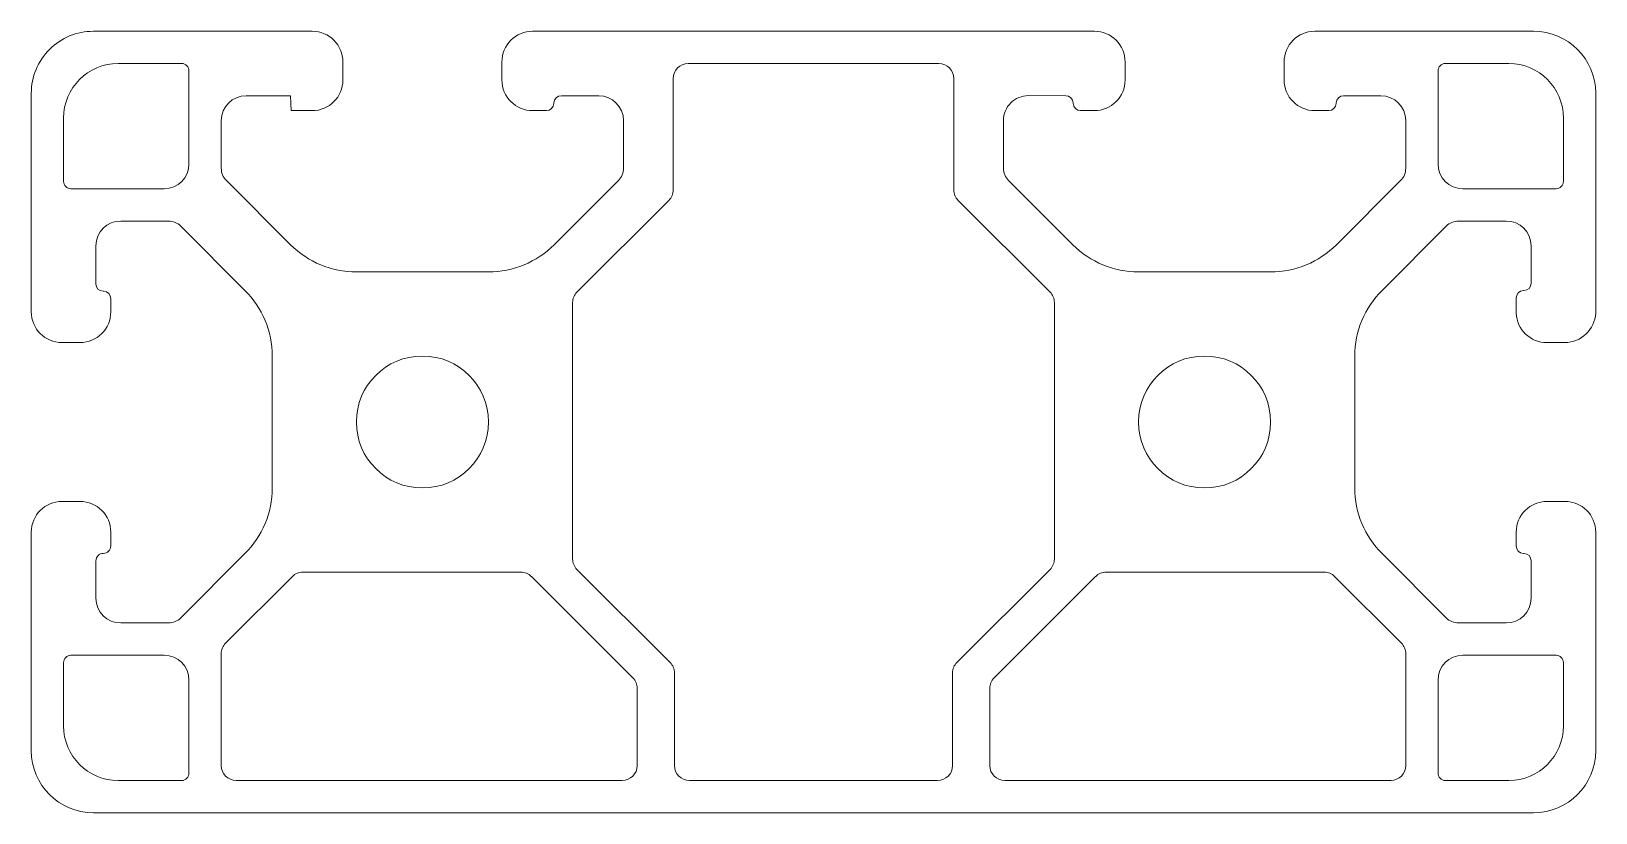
# Model space of a CAD drawing. Header units: millimetres. Extents: x -40 to 40, y -20 to 20.
import ezdxf

# ---------------------------------------------------------------- set-up
doc = ezdxf.new("R2010")
doc.units = ezdxf.units.MM

msp = doc.modelspace()

# ---------------------------------------------------------------- linework, layer by layer
at = {"color": 7, "linetype": 'Continuous', "lineweight": 15}
for p, q in [((-25.638, 20), (-36.825, 20)), ((14.362, 20), (-14.362, 20)), ((36.825, 20), (25.638, 20)), ((-24.063, 17.511), (-24.063, 18.425)), ((-15.937, 18.425), (-15.937, 17.511)), ((15.937, 17.511), (15.937, 18.425)), ((24.063, 18.425), (24.063, 17.511)), ((-32.316, 18.349), (-35.556, 18.349)), ((-31.937, 13.206), (-31.937, 17.969)), ((6.413, 18.349), (-6.413, 18.349)), ((31.937, 17.969), (31.937, 13.206)), ((35.556, 18.349), (32.316, 18.349)), ((-40, 16.825), (-39.999, 5.638)), ((-7.175, 17.587), (-7.175, 11.884)), ((7.175, 11.884), (7.175, 17.587)), ((40, 5.575), (40, 16.825)), ((-29.016, 16.698), (-26.738, 16.698)), ((-26.738, 16.698), (-26.711, 15.937)), ((-13.276, 16.303), (-13.275, 16.332)), ((-12.895, 16.698), (-10.984, 16.698)), ((10.987, 16.704), (12.896, 16.699)), ((13.275, 16.333), (13.276, 16.303)), ((26.724, 16.303), (26.725, 16.332)), ((27.105, 16.698), (29.016, 16.698)), ((-38.35, 15.555), (-38.35, 12.317)), ((-30.286, 12.988), (-30.286, 15.429)), ((-26.711, 15.937), (-25.638, 15.937)), ((-14.362, 15.937), (-13.655, 15.937)), ((-9.714, 15.429), (-9.714, 12.988)), ((9.714, 12.988), (9.714, 15.435)), ((13.655, 15.937), (14.362, 15.937)), ((25.638, 15.937), (26.345, 15.937)), ((30.286, 15.429), (30.286, 12.988)), ((38.35, 12.317), (38.35, 15.555)), ((-26.739, 9.074), (-30.025, 12.36)), ((-9.975, 12.36), (-13.261, 9.074)), ((13.261, 9.074), (9.975, 12.36)), ((30.025, 12.36), (26.739, 9.074)), ((-37.97, 11.937), (-33.206, 11.937)), ((-7.398, 11.345), (-12.094, 6.649)), ((12.094, 6.649), (7.398, 11.345)), ((33.206, 11.937), (37.97, 11.937)), ((-35.428, 10.286), (-32.988, 10.286)), ((-32.36, 10.025), (-29.074, 6.739)), ((29.074, 6.739), (32.36, 10.025)), ((32.988, 10.286), (35.429, 10.286)), ((-36.698, 7.07), (-36.698, 9.016)), ((36.698, 9.016), (36.698, 7.105)), ((-16.619, 7.683), (-23.381, 7.683)), ((23.381, 7.683), (16.619, 7.683)), ((-36.303, 6.689), (-36.331, 6.69)), ((36.332, 6.725), (36.303, 6.724)), ((-35.936, 5.638), (-35.936, 6.309)), ((-12.317, 6.11), (-12.317, -7.008)), ((12.317, -7.008), (12.317, 6.11)), ((35.937, 6.345), (35.937, 5.575)), ((-38.425, 4.063), (-37.51, 4.063)), ((37.502, 4.063), (38.416, 4.063)), ((-27.683, 3.381), (-27.683, -3.381)), ((27.683, -3.381), (27.683, 3.381)), ((-37.511, -4.063), (-38.425, -4.063)), ((38.425, -4.063), (37.511, -4.063)), ((-40, -5.638), (-40, -16.825)), ((-35.937, -6.345), (-35.937, -5.638)), ((35.937, -5.638), (35.937, -6.345)), ((40, -16.825), (40, -5.638)), ((-36.698, -9.016), (-36.698, -7.105)), ((-29.074, -6.739), (-32.36, -10.025)), ((32.36, -10.025), (29.074, -6.739)), ((36.303, -6.724), (36.332, -6.725)), ((36.698, -7.105), (36.698, -9.016)), ((-26.649, -7.906), (-30.063, -11.32)), ((-14.968, -7.683), (-26.11, -7.683)), ((-9.239, -13.096), (-14.429, -7.906)), ((-12.094, -7.547), (-7.334, -12.307)), ((7.334, -12.307), (12.094, -7.547)), ((14.429, -7.906), (9.239, -13.096)), ((26.11, -7.683), (14.968, -7.683)), ((30.063, -11.32), (26.649, -7.906)), ((-32.988, -10.286), (-35.429, -10.286)), ((35.429, -10.286), (32.988, -10.286)), ((-33.206, -11.937), (-37.97, -11.937)), ((-30.286, -11.858), (-30.286, -17.587)), ((30.286, -17.587), (30.286, -11.858)), ((37.97, -11.937), (33.206, -11.937)), ((-38.35, -12.317), (-38.35, -15.555)), ((38.35, -15.555), (38.35, -12.317)), ((-31.937, -17.969), (-31.937, -13.206)), ((-7.111, -12.845), (-7.111, -17.587)), ((7.111, -17.587), (7.111, -12.845)), ((31.937, -13.206), (31.937, -17.969)), ((-9.016, -17.587), (-9.016, -13.634)), ((9.016, -13.634), (9.016, -17.587)), ((-35.556, -18.349), (-32.316, -18.349)), ((-29.524, -18.349), (-9.778, -18.349)), ((-6.349, -18.349), (6.349, -18.349)), ((9.778, -18.349), (29.524, -18.349)), ((32.316, -18.349), (35.556, -18.349)), ((-36.825, -20), (36.825, -20))]:
    msp.add_line(p, q, dxfattribs=at)
for centre in [(-20, 0), (20, 0)]:
    msp.add_circle(centre, 3.378, dxfattribs=at)
for centre, radius, start, end in [((-36.825, 16.825), 3.175, 90, 180.00316), ((-25.638, 18.425), 1.575, 0, 90), ((-14.362, 18.425), 1.575, 90, 180), ((14.362, 18.425), 1.575, 0, 90), ((25.638, 18.425), 1.575, 90, 180), ((36.825, 16.825), 3.175, 0, 90), ((-35.556, 15.555), 2.794, 90, 180), ((-32.316, 17.969), 0.38, 0, 90), ((-6.413, 17.587), 0.762, 90, 180), ((6.413, 17.587), 0.762, 0, 90), ((32.316, 17.969), 0.38, 90, 180), ((35.556, 15.555), 2.794, 0, 90), ((-25.638, 17.511), 1.575, 270, 0), ((-14.362, 17.511), 1.575, 180, 270), ((14.362, 17.511), 1.575, 270, 0), ((25.638, 17.511), 1.575, 180, 270), ((-29.016, 15.429), 1.27, 90, 180), ((-13.655, 16.316), 0.38, 270, 358), ((-12.895, 16.318), 0.38, 90, 178), ((-10.984, 15.429), 1.27, 0, 90), ((10.984, 15.435), 1.27, 89.84878, 180), ((12.895, 16.319), 0.38, 2, 89.84878), ((13.655, 16.316), 0.38, 182, 270), ((26.345, 16.316), 0.38, 270, 358), ((27.105, 16.318), 0.38, 90, 178), ((29.016, 15.429), 1.27, 0, 90), ((-33.206, 13.206), 1.27, 270, 0), ((-29.397, 12.988), 0.889, 180, 225), ((-10.603, 12.988), 0.889, 315, 0), ((10.603, 12.988), 0.889, 180, 225), ((29.397, 12.988), 0.889, 315, 0), ((33.206, 13.206), 1.27, 180, 270), ((-37.97, 12.317), 0.38, 180, 270), ((37.97, 12.317), 0.38, 270, 0), ((-7.937, 11.884), 0.762, 315, 0), ((7.937, 11.884), 0.762, 180, 225), ((-35.428, 9.016), 1.27, 90, 180), ((-32.988, 9.397), 0.889, 45, 90), ((32.988, 9.397), 0.889, 90, 135), ((35.429, 9.016), 1.27, 0, 90), ((-23.381, 12.432), 4.749, 225, 270), ((-16.619, 12.432), 4.749, 270, 315), ((16.619, 12.432), 4.749, 225, 270), ((23.381, 12.432), 4.749, 270, 315), ((-36.318, 7.07), 0.38, 180, 268), ((-36.316, 6.309), 0.38, 0, 88), ((-32.432, 3.381), 4.749, 0, 45), ((-11.556, 6.11), 0.762, 135, 180), ((11.556, 6.11), 0.762, 0, 45), ((32.432, 3.381), 4.749, 135, 180), ((36.316, 6.345), 0.38, 92, 180), ((36.318, 7.105), 0.38, 272, 0), ((-38.425, 5.638), 1.575, 180, 270), ((-37.51, 5.638), 1.575, 270, 0), ((37.496, 5.624), 1.561, 181.82188, 270.21094), ((38.409, 5.657), 1.593, 270.27999, 357.0397), ((-32.432, -3.381), 4.749, 315, 0), ((32.432, -3.381), 4.749, 180, 225), ((-38.425, -5.638), 1.575, 90, 180), ((-37.511, -5.638), 1.575, 0, 90), ((37.511, -5.638), 1.575, 90, 180), ((38.425, -5.638), 1.575, 0, 90), ((-36.316, -6.345), 0.38, 269.84922, 360), ((36.316, -6.345), 0.38, 180, 268), ((-36.318, -7.105), 0.38, 89.84922, 180), ((-11.556, -7.008), 0.762, 180, 225), ((11.556, -7.008), 0.762, 315, 0), ((36.318, -7.105), 0.38, 0, 88), ((-26.11, -8.444), 0.762, 90, 135), ((-14.968, -8.444), 0.762, 45, 90), ((14.968, -8.444), 0.762, 90, 135), ((26.11, -8.444), 0.762, 45, 90), ((-35.429, -9.016), 1.27, 180, 270), ((35.429, -9.016), 1.27, 270, 0), ((-32.988, -9.397), 0.889, 270, 315), ((32.988, -9.397), 0.889, 225, 270), ((-37.97, -12.317), 0.38, 90, 180), ((-33.206, -13.206), 1.27, 0, 90), ((-29.524, -11.858), 0.762, 135, 180), ((29.524, -11.858), 0.762, 0, 45), ((33.206, -13.206), 1.27, 90, 180), ((37.97, -12.317), 0.38, 0, 90), ((-7.873, -12.845), 0.762, 0, 45), ((7.873, -12.845), 0.762, 135, 180), ((-9.778, -13.634), 0.762, 0, 45), ((9.778, -13.634), 0.762, 135, 180), ((-35.556, -15.555), 2.794, 180, 270), ((35.556, -15.555), 2.794, 270, 0), ((-36.825, -16.825), 3.175, 180, 270), ((-29.524, -17.587), 0.762, 180, 270), ((-9.778, -17.587), 0.762, 270, 0), ((-6.349, -17.587), 0.762, 180, 270), ((6.349, -17.587), 0.762, 270, 0), ((9.778, -17.587), 0.762, 180, 270), ((29.524, -17.587), 0.762, 270, 0), ((36.825, -16.825), 3.175, 270, 0), ((-32.316, -17.969), 0.38, 270, 0), ((32.316, -17.969), 0.38, 180, 270)]:
    msp.add_arc(centre, radius, start, end, dxfattribs=at)

doc.saveas('drawing.dxf')
